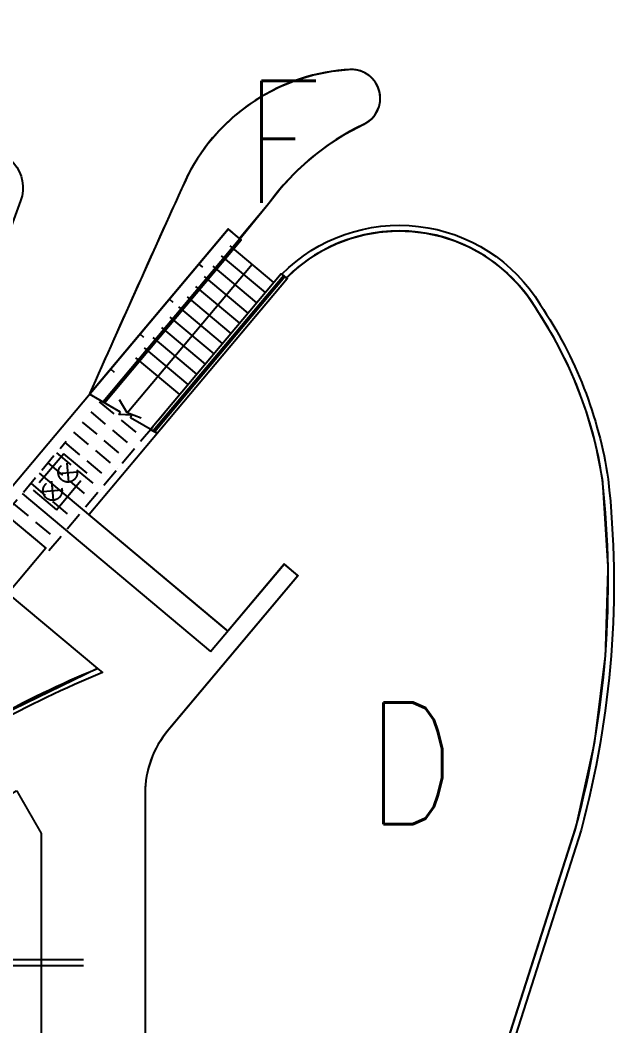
# Model space of a CAD drawing. Header units: millimetres. Extents: x 833779156 to 834921471, y 817530835 to 818378701.
# Drawn here: x 833824340 to 833828237, y 817931902 to 817938510 of the extents above; entities that cross this region are included whole.
import ezdxf
from ezdxf.enums import TextEntityAlignment as Align

# ---------------------------------------------------------------- set-up
doc = ezdxf.new("R2010")
doc.units = ezdxf.units.MM
doc.header["$LTSCALE"] = 1000
doc.header["$MEASUREMENT"] = 0
for name, pattern in [('HIDDEN', [0.375, 0.25, -0.125]), ('HIDDEN2', [0.1875, 0.125, -0.0625]), ('N132X01M - Default$0$R_WKCD_LB - Model$0$DIVIDE', [1.25, 0.5, -0.25, 0, -0.25, 0, -0.25])]:
    doc.linetypes.add(name, pattern=pattern)
doc.layers.add('MGD047', color=2, linetype='Continuous')
doc.layers.add('VPA050_Marks', color=1, linetype='Continuous')
doc.styles.get("Standard").update_dxf_attribs({"font": 'txt.shx', "width": 0.8})

msp = doc.modelspace()

# ---------------------------------------------------------------- linework, layer by layer
at = {"color": 252}
for p, q in [((833826092.77431, 817936811.55548), (833826054.47209, 817936843.69486)), ((833824998.77373, 817935934.71411), (833824794.91604, 817936052.4114)), ((833825240.10368, 817935795.3822), (833825063.72564, 817935897.21411)), ((833825590.2378, 817934361.33736), (833826072.32843, 817934935.87104)), ((833826072.32843, 817934935.87104), (833826163.29643, 817934859.53983)), ((833826163.29643, 817934859.53983), (833825311.0662, 817933843.8914)), ((833825160.46436, 817933430.09766), (833825160.46436, 817929549.46817)), ((833824479.99021, 817930944.23223), (833824479.99021, 817933166.87286))]:
    msp.add_line(p, q, dxfattribs=at)
at = {"color": 252, "linetype": 'HIDDEN'}
for p, q in [((833824647.3634, 817935599.30885), (833824658.25787, 817935474.78452)), ((833824546.92784, 817935479.61441), (833824557.8223, 817935355.09007)), ((833824590.54846, 817935531.59945), (833824715.0728, 817935542.49392)), ((833824490.1129, 817935411.90501), (833824614.63724, 817935422.79948))]:
    msp.add_line(p, q, dxfattribs=at)
at = {"color": 252, "ltscale": 500}
for points in [[(833820412.41056, 817938232.84043), (833819793.63851, 817938752.05182), (833820087.63377, 817939097.06904, -0.4538452758), (833822947.50401, 817939134.19234), (833824297.28555, 817937571.33358, -0.2717216999), (833824342.98109, 817937322.4489), (833823761.40346, 817935724.5775)], [(833826087.39458, 817936816.0696), (833826058.56993, 817936840.25531, -0.4885553374), (833827753.47996, 817936640.98297, -0.1115319598), (833828199.85632, 817935493.96732, -0.0935554757), (833828021.96493, 817933188.0688), (833827540.41243, 817931680.98264, -0.274405703), (833825730.81795, 817929852.41156), (833825737.21677, 817929892.88848, 0.2727614358), (833827504.32076, 817931691.23573), (833827985.9828, 817933198.66473, 0.0934906748), (833828162.6617, 817935489.13456, 0.1115547307), (833827721.83478, 817936620.83788, 0.4878997041), (833826087.39458, 817936816.0696)]]:
    msp.add_lwpolyline(points, format="xyb", dxfattribs=at)
at = {"color": 252}
msp.add_lwpolyline([(833816970.74672, 817934267.35103), (833817047.07775, 817934358.31881), (833817085.37997, 817934326.17942), (833820504.20657, 817938400.5783), (833820465.90434, 817938432.71768), (833820518.13084, 817938494.95879), (833824168.33386, 817935432.07479, 0.4142239829), (833824282.80102, 817935442.09142), (833825704.99721, 817937136.94058), (833825767.21157, 817937084.73575)], format="xyb", dxfattribs=at)
for points in [[(833824847.92855, 817934249.91746), (833824139.10092, 817933906.85918, 0.1080614367), (833822092.88279, 817932084.93662, 0.2163325761), (833821916.73206, 817931224.46817), (833821263.38184, 817931224.46817, 0.1017302173), (833820980.02161, 817931588.50876), (833820736.25207, 817931825.49019), (833817516.9503, 817934526.80512), (833820513.94753, 817938098.48734), (833823578.1253, 817935527.3369), (833823754.89189, 817935737.99912), (833824272.62563, 817935303.5689), (833824240.58507, 817935265.38448), (833824508.70621, 817935040.40413), (833824259.62601, 817934743.56191)], [(833824157.8615, 817933874.38635), (833824139.10092, 817933906.85918, -0.0307299845), (833824847.92855, 817934249.91746), (833824880.73291, 817934222.80822, 0.0315002131), (833824157.8615, 817933874.38635)]]:
    msp.add_lwpolyline(points, format="xyb", close=True, dxfattribs=at)
for points in [[(833825971.74726, 817937304.73173), (833825778.91097, 817937074.9184)], [(833824794.91568, 817936052.41161), (833825704.96735, 817937136.96563), (833825728.90358, 817937116.88005)], [(833826006.26301, 817936786.24153), (833825718.99635, 817937027.28688)], [(833825950.0191, 817936719.21264), (833825662.75243, 817936960.25799)], [(833825043.07548, 817935930.05754), (833825862.63185, 817936906.7597)], [(833825512.16092, 817936907.12724), (833825536.07306, 817936887.0618)], [(833825893.77518, 817936652.18375), (833825606.50852, 817936893.22911)], [(833826077.45342, 817936824.41123), (833826069.79297, 817936830.83911), (833825213.72213, 817935810.6136), (833825222.51598, 817935805.53647), (833826077.45342, 817936824.41123)], [(833825837.53127, 817936585.15486), (833825550.2646, 817936826.20022)], [(833825781.28735, 817936518.12597), (833825494.02068, 817936759.17133)], [(833825319.32025, 817936677.31759), (833825343.23239, 817936657.25215)], [(833825725.04344, 817936451.09709), (833825437.77677, 817936692.14244)], [(833825668.79952, 817936384.0682), (833825381.53285, 817936625.11355)], [(833825612.5556, 817936317.03931), (833825325.28894, 817936558.08466)], [(833825556.31169, 817936250.01042), (833825269.04502, 817936491.05577)], [(833825126.47957, 817936447.50795), (833825150.39171, 817936427.4425)], [(833825500.06777, 817936182.98153), (833825212.80111, 817936424.02688)], [(833825443.82386, 817936115.95264), (833825156.55719, 817936356.998)], [(833825387.57994, 817936048.92375), (833825100.31327, 817936289.96911)], [(833824933.6389, 817936217.6983), (833824957.55104, 817936197.63285)], [(833825134.97926, 817935893.73509), (833825043.07548, 817935930.05754), (833824991.34593, 817936014.25777)], [(833825063.72564, 817935897.21411), (833825073.10064, 817935913.45209), (833824989.39873, 817935918.47614), (833824998.77373, 817935934.71411)], [(833824465.56442, 817935533.49694), (833825702.72577, 817934495.3953)], [(833824353.07626, 817935399.43915), (833825590.2378, 817934361.33736)], [(833822878.27639, 817932336.96817), (833824756.71436, 817932336.96817)], [(833822894.86079, 817932299.46817), (833824756.71436, 817932299.46817)], [(833822894.86079, 817932299.46817), (833824756.71436, 817932299.46817)]]:
    msp.add_lwpolyline(points, dxfattribs=at)
for points in [[(833824892.74651, 817935995.92896), (833825790.18911, 817937065.4553), (833825782.52866, 817937071.88318), (833824883.95266, 817936001.00609)], [(833825196.1309, 817935820.76632), (833825240.10368, 817935795.3822), (833826092.77431, 817936811.55548), (833826054.47209, 817936843.69486), (833825196.13442, 817935820.76787)]]:
    msp.add_lwpolyline(points, close=True, dxfattribs=at)
at = {"color": 252, "linetype": 'HIDDEN2'}
for points in [[(833824859.26792, 817936002.70244), (833825146.53459, 817935761.65709)], [(833824240.58507, 817935265.38448), (833824527.85173, 817935024.33913), (833825293.94543, 817935937.3376)], [(833824803.02981, 817935935.66868), (833825090.29648, 817935694.62333)], [(833824746.78009, 817935868.64466), (833825034.04676, 817935627.59931)], [(833824240.58507, 817935265.38448), (833824642.32757, 817935744.16205)], [(833824690.53671, 817935801.61532), (833824977.80338, 817935560.56997)], [(833824634.29228, 817935734.58686), (833824921.55895, 817935493.54151)], [(833824578.04741, 817935667.55878), (833824865.31408, 817935426.51342)], [(833824521.80406, 817935600.52941), (833824809.07073, 817935359.48406)], [(833824409.31667, 817935466.47098), (833824696.58334, 817935225.42562)], [(833824296.82898, 817935332.41337), (833824584.09565, 817935091.36801)]]:
    msp.add_lwpolyline(points, dxfattribs=at)
at = {"color": 252, "linetype": 'HIDDEN'}
msp.add_lwpolyline([(833824626.42397, 817935661.17267), (833824425.55284, 817935421.78378), (833824578.76173, 817935293.22626), (833824779.63286, 817935532.61515)], close=True, dxfattribs=at)
for centre in [(833824652.81063, 817935537.04669), (833824552.37507, 817935417.35224)]:
    msp.add_circle(centre, 62.5, dxfattribs=at)
at = {"color": 252}
for centre, radius, start, end in [((833826578.75655, 817936910.45008), 1277.69387, 93.111833797, 152.978865564), ((833826513.18119, 817937996.00962), 190.28798, 295.103343781, 91.139541917), ((833827288.53649, 817936358.51306), 1621.50043, 115.365061483, 144.299726441), ((833955275.77604, 817878355.48115), 142668.11383, 155.5123780724, 156.1456146668), ((833825804.18426, 817933430.11622), 643.71991, 140.000003493, 180.001652906)]:
    msp.add_arc(centre, radius, start, end, dxfattribs=at)
at = {"layer": 'VPA050_Marks', "color": 2, "linetype": 'N132X01M - Default$0$R_WKCD_LB - Model$0$DIVIDE', "const_width": 12.5}
for points in [[(833824794.91568, 817936052.41161), (833825440.53701, 817937490.93085, -0.2673274504), (833826509.39687, 817938186.25996, -0.8100455035), (833826593.91131, 817937823.69547, 0.1269263869), (833825971.74721, 817937304.73167), (833825782.52866, 817937071.88318), (833825704.96706, 817937136.96529), (833824794.91568, 817936052.41162)], [(833824317.73685, 817933447.56607), (833824479.99021, 817933165.38738), (833824479.21436, 817930944.42296, -0.2489340982), (833824150.00403, 817930323.58831, -0.0336260169), (833822732.53307, 817930929.46567, -0.470778035), (833822467.37696, 817931769.7656, -0.1068408705), (833824317.73685, 817933447.56607, -1.2779618763)]]:
    msp.add_lwpolyline(points, format="xyb", dxfattribs=at)
msp.add_lwpolyline([(833826092.76931, 817936811.54952), (833826087.39646, 817936816.06803, -0.4879011306), (833827721.83478, 817936620.83788, -0.1115547307), (833828162.6617, 817935489.13456, -0.0934906748), (833827985.9828, 817933198.66473), (833827504.32076, 817931691.23573, -0.2727615788), (833825737.21626, 817929892.88858, -0.0128763464), (833825160.46436, 817930021.25423), (833825160.46436, 817933430.09766, -0.1763256378), (833825311.0662, 817933843.8914), (833826163.29643, 817934859.53983), (833826072.3284, 817934935.87101), (833825702.72555, 817934495.39549), (833824791.13289, 817935260.31256)], format="xyb", close=True, dxfattribs=at)

# ---------------------------------------------------------------- texts
at = {"layer": 'MGD047', "width": 0.8}
for s, p in [('F', (833826061.9893, 817937710.0839)), ('D', (833826904.10239, 817933627.12531))]:
    msp.add_text(s, height=800, dxfattribs=at).set_placement(p, align=Align.MIDDLE)

doc.saveas('drawing.dxf')
